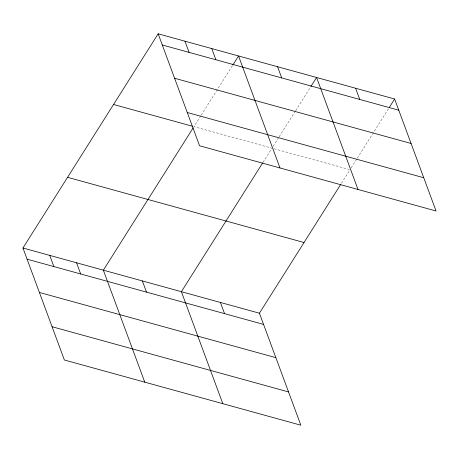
<?xml version="1.0" encoding="UTF-8"?>
<svg xmlns="http://www.w3.org/2000/svg" width="459" height="459" viewBox="0 0 459 459"><rect width="100%" height="100%" fill="white"/><g stroke="black" fill="none" stroke-linecap="round" stroke-linejoin="round"><path stroke-width="0.34" stroke-dasharray="2.29 1.72" d="M200.801 115.783L193.939 126.655L271.286 147.987M201.18 115.18L232.455 65.637M263.001 162.388L271.969 148.177M273.116 146.364L278.837 137.298M279.215 136.696L295.235 111.325M295.613 110.717L310.485 87.158M341.41 183.313L350.005 169.698M351.152 167.885L356.873 158.82M357.251 158.217L388.521 108.674M274.023 148.745L349.322 169.509"/><path stroke-width="0.69" d="M340.664 184.495L259.421 313.21L300.846 425.2L64.375 359.994L22.95 248.003L158.154 33.8L394.625 99.006L436.05 210.997L199.579 145.79L158.154 33.8M193.187 127.843L103.35 270.173L144.774 382.163M232.833 65.035L238.554 55.969L279.979 167.96M262.628 162.979L181.385 291.695L222.81 403.685M310.869 86.55L316.59 77.491L358.014 189.481M389.284 107.469L394.625 99.006M162.291 44.988L398.762 110.194M174.598 78.254L411.069 143.46M187.278 112.524L423.743 177.736M113.539 104.486L192.562 126.277M67.571 177.312L304.036 242.524M22.95 248.003L259.421 313.21M27.087 259.192L263.558 324.398M39.394 292.452L275.859 357.664M52.074 326.728L288.539 391.934M355.605 88.248L359.747 99.437M277.569 66.727L281.711 77.915M211.754 48.579L215.891 59.768M184.954 41.19L189.091 52.378M220.4 302.452L224.537 313.64M142.365 280.931L146.507 292.119M76.55 262.783L80.686 273.971M49.75 255.393L53.887 266.581"/></g></svg>
